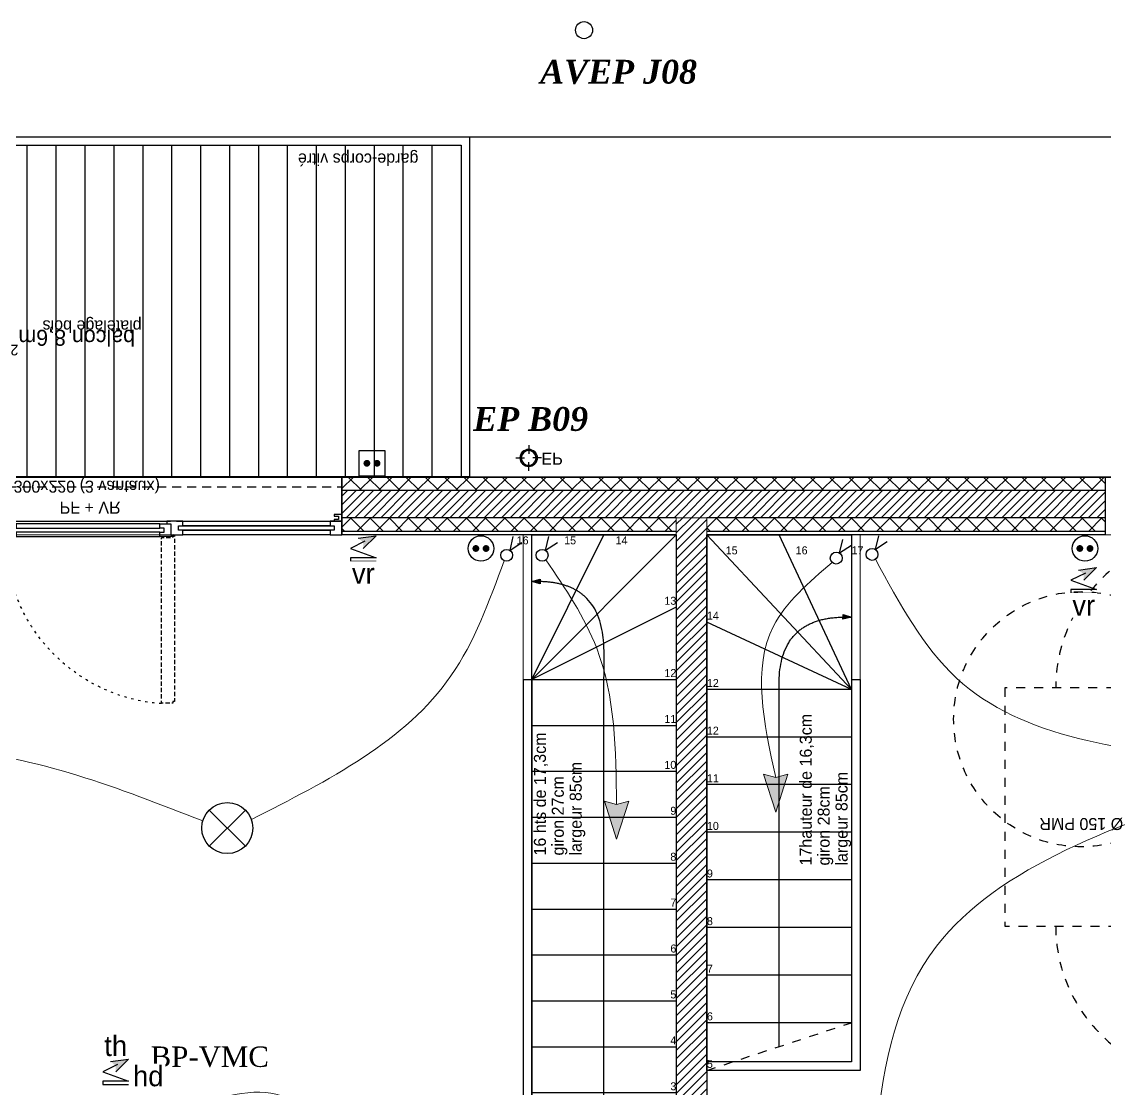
# Model space of a CAD drawing. Header units: centimetres. Extents: x -58072 to 12532, y -30603 to 6224.
# Drawn here: x 11047 to 11684, y 4557 to 5185 of the extents above; entities that cross this region are included whole.
import ezdxf

# ---------------------------------------------------------------- set-up
doc = ezdxf.new("R2010")
doc.units = ezdxf.units.CM
for name, pattern in [('Style de ligne -11', [0.347222, 0.20828, -0.138942]), ('Style de ligne -12', [0.164042, 0.054681, -0.109361]), ('Style de ligne -13', [0.147638, 0.098425, -0.049213]), ('Style de ligne -5', [0.20828, 0.069425, -0.138855]), ('VW-01', [0.41656, 0.20828, -0.20828])]:
    doc.linetypes.add(name, pattern=pattern)
for name, color, linetype in [('B Aménagement intérieur', 252, 'Continuous'), ('B GÈnÈral_Hatch', 252, 'Continuous'), ('B Général', 252, 'Continuous'), ('C ANNOTATIONS-PMR', 252, 'Style de ligne -5'), ('C ANNOTATIONS-prestations', 252, 'Continuous'), ('C ANNOTATIONS-prestations_Hatch', 252, 'Continuous'), ('D SURFACES-shab', 252, 'Continuous'), ('prlm-EAU-EPEXT', 145, 'Continuous'), ('prlm-VMC', 93, 'Continuous')]:
    doc.layers.add(name, color=color, linetype=linetype)
doc.layers.add('prlm-ELEC-CFA', color=1, linetype='Continuous', lineweight=25)
doc.layers.add('prlm-ELEC-CFO', color=1, linetype='Continuous', lineweight=25)
doc.layers.add('prlm-ZEROPLOT', color=254, linetype='Continuous', plot=False)
doc.styles.add('Eurostile', font='Eurosti.TTF')
doc.styles.add('Eurostile (bold)', font='Eurostib.TTF')
doc.styles.add('Eurostile (italic)', font='Eurostib.TTF')
doc.styles.add('prlm-eau-ep', font='timesbi.ttf', dxfattribs={"height": 18})
doc.styles.add('prlm-elec-cfa', font='comic.ttf', dxfattribs={"height": 12})
doc.styles.add('prlm-elec-cfo', font='comic.ttf', dxfattribs={"height": 12})
doc.styles.add('prlm-vmc', font='pala.ttf', dxfattribs={"height": 14})
pattern_1 = [(45, (0, 0), (2.4253472, -2.6458333), [])]

# ---------------------------------------------------------------- blocks, each defined once
blk = doc.blocks.new('B 60.Rond 150_PMR')
at = {"layer": 'B Général', "linetype": 'VW-01', "ltscale": 25.4}
blk.add_circle((0, 0), 75, dxfattribs=at)
at = {"layer": 'B Général', "insert": (-61.5, 0), "char_height": 7.056, "attachment_point": 5, "rotation": 90, "line_spacing_factor": 0.894578, "style": 'Eurostile (italic)'}
blk.add_mtext('Ø 150 PMR', dxfattribs=at)
blk = doc.blocks.new('B 60.Groupe-6-1')
at = {"layer": 'B Général', "linetype": 'VW-01', "ltscale": 25.4}
blk.add_line((70, -114.99), (-70, -80.35), dxfattribs=at)
at = {"layer": 'B Général', "linetype": 'VW-01', "ltscale": 25.4, "flags": 128}
for points in [[(-70, 35), (70, 35), (70, -155), (-70, -155)], [(-70, -114.99), (70, -114.99), (70, -155), (-70, -155)]]:
    blk.add_lwpolyline(points, close=True, dxfattribs=at)
blk = doc.blocks.new('B 60.Lit 140.190_PMR 2')
at = {"layer": 'B Général', "linetype": 'VW-01', "ltscale": 25.4, "flags": 128}
for points in [[(70, 155), (-70, 155), (-70, 35), (70, 35)], [(-70, -155), (-70, 35), (-160, 35), (-160, -155)], [(160, -155), (160, 35), (70, 35), (70, -155)]]:
    blk.add_lwpolyline(points, close=True, dxfattribs=at)
at = {"layer": 'B Général', "linetype": 'VW-01', "ltscale": 25.4}
for centre, start, end in [((-70, 35), 90, 180), ((70, 35), 0, 90)]:
    blk.add_arc(centre, 90, start, end, dxfattribs=at)
at = {"layer": 'B Général'}
blk.add_blockref('B 60.Groupe-6-1', (0, 0), dxfattribs=at)
blk = doc.blocks.new('B 60.Groupe-17-1')
at = {"layer": 'B GÈnÈral_Hatch', "linetype": 'Continuous'}
blk.add_hatch(color=250, dxfattribs=at).paths.add_polyline_path([(11529.49, 4836.52), (11534.44, 4835.01), (11529.4, 4833.84)])
at = {"layer": 'B Général', "linetype": 'Continuous'}
for p, q in [((11534.44, 4792.51), (11449.45, 4883.39)), ((11534.44, 4792.51), (11491.95, 4883.39)), ((11534.44, 4792.51), (11449.44, 4832.12)), ((11534.44, 4792.51), (11449.44, 4792.51)), ((11534.44, 4764.51), (11449.44, 4764.51)), ((11534.44, 4736.51), (11449.44, 4736.51)), ((11534.44, 4708.51), (11449.44, 4708.51)), ((11534.44, 4680.51), (11449.44, 4680.51)), ((11534.44, 4652.51), (11449.44, 4652.51)), ((11534.44, 4624.51), (11449.44, 4624.51)), ((11534.44, 4596.51), (11449.44, 4596.51))]:
    blk.add_line(p, q, dxfattribs=at)
at = {"layer": 'B Général', "linetype": 'VW-01', "ltscale": 25.4}
blk.add_line((11449.44, 4568.51), (11534.44, 4596.51), dxfattribs=at)
at = {"layer": 'B Général', "linetype": 'Continuous', "flags": 128}
blk.add_lwpolyline([(11449.44, 4568.51), (11449.45, 4883.39), (11534.45, 4883.39), (11534.44, 4596.51)], dxfattribs=at)
at = {"layer": 'B Général', "flags": 128}
blk.add_lwpolyline([(11529.49, 4836.52), (11534.44, 4835.01), (11529.4, 4833.84)], close=True, dxfattribs=at)
at = {"layer": 'B Général', "linetype": 'Continuous'}
blk.add_open_spline([(11491.94, 4582.51), (11491.94, 4687.51), (11491.94, 4792.51), (11490.12, 4836.83), (11534.44, 4835.01)], degree=2, knots=[0, 0, 0, 1, 1, 2, 2, 2], dxfattribs=at)
at = {"layer": 'C ANNOTATIONS-prestations', "attachment_point": 1, "line_spacing_factor": 0.894578, "style": 'Eurostile'}
for s, insert, char_height, width in [('15', (11460.5, 4876.64), 4.704, 22.9178), ('16', (11501.6, 4876.64), 4.704, 22.9178), ('17', (11534.44, 4876.64), 4.704, 22.9178), ('14', (11449.44, 4838.23), 4.704, 22.9178), ('12', (11449.44, 4798.62), 4.704, 22.9178), ('12', (11449.44, 4770.62), 4.704, 22.9178), ('11', (11449.44, 4742.62), 4.704, 22.9178), ('10', (11449.44, 4714.62), 4.704, 22.9178), ('9', (11449.44, 4686.62), 4.7, 22.4178), ('8', (11449.44, 4658.62), 4.7, 8.8349), ('7', (11449.44, 4630.62), 4.7, 8.8349), ('6', (11449.44, 4602.62), 4.7, 8.8349), ('5', (11449.44, 4574.62), 4.7, 8.8349)]:
    blk.add_mtext(s, dxfattribs=dict(at, insert=insert, char_height=char_height, width=width))
at = {"layer": 'C ANNOTATIONS-prestations', "insert": (11504, 4688.95), "char_height": 7.0556, "width": 103.5546, "attachment_point": 1, "rotation": 90, "line_spacing_factor": 0.894578, "style": 'Eurostile'}
blk.add_mtext('17hauteur de 16,3cm\\Pgiron 28cm\\Plargeur 85cm', dxfattribs=at)
blk = doc.blocks.new('B 60.Groupe-18-1')
at = {"layer": 'B Général', "linetype": 'Continuous'}
for p, q in [((11534.44, 4798.39), (11534.44, 4573.51)), ((11534.44, 4798.39), (11534.44, 4573.51)), ((11534.44, 4798.39), (11539.44, 4798.39)), ((11539.44, 4798.39), (11539.44, 4568.51)), ((11539.44, 4798.39), (11539.44, 4568.51)), ((11534.44, 4573.51), (11449.44, 4573.51)), ((11534.44, 4573.51), (11449.44, 4573.51)), ((11539.44, 4568.51), (11449.44, 4568.51)), ((11539.44, 4568.51), (11449.44, 4568.51))]:
    blk.add_line(p, q, dxfattribs=at)
at = {"layer": 'D SURFACES-shab', "lineweight": 18, "flags": 128}
blk.add_lwpolyline([(11934.45, 4314.39), (11934.45, 4883.39), (11539.45, 4883.39), (11539.45, 4568.51), (11449.44, 4568.51), (11449.44, 4387.29), (11681.04, 4387.29), (11681.04, 4314.39)], close=True, dxfattribs=at)
at = {"layer": 'B Général'}
blk.add_blockref('B 60.Groupe-17-1', (0, 0), dxfattribs=at)
at = {"layer": 'B Général', "rotation": 90}
blk.add_blockref('B 60.Lit 140.190_PMR 2', (11779.45, 4723.39), dxfattribs=at)
at = {"layer": 'C ANNOTATIONS-PMR', "ltscale": 25.4, "rotation": 90}
blk.add_blockref('B 60.Rond 150_PMR', (11669.45, 4775), dxfattribs=at)
blk = doc.blocks.new('B 60.Balcon')
at = {"layer": 'B GÈnÈral_Hatch', "linetype": 'Continuous'}
h = blk.add_hatch(dxfattribs=at)
h.set_pattern_fill('H_BARDAGE V 150', color=256, style=0, pattern_type=2)
h.set_pattern_definition([(90, (0, 0), (17, 0), [])])
h.paths.add_polyline_path([(-220, 110), (220, 110), (220, -85), (-220, -85)])
at = {"layer": 'B Général', "linetype": 'Continuous', "flags": 128}
for points in [[(-225, 110), (225, 110), (225, -90), (-225, -90)], [(-220, 110), (220, 110), (220, -85), (-220, -85)]]:
    blk.add_lwpolyline(points, close=True, dxfattribs=at)
at = {"layer": 'C ANNOTATIONS-prestations', "line_spacing_factor": 0.894578, "style": 'Eurostile'}
for s, insert, char_height, attachment_point in [('balcon 8,6m{\\H0.6667x;\\S2 ^ ;}', (47.16, 38.55), 9.4074, 3), ('platelage bois', (-32.26, 25.01), 7.0556, 1), ('garde-corps vitré', (-194.9, -73.14), 7.0556, 1)]:
    blk.add_mtext(s, dxfattribs=dict(at, insert=insert, char_height=char_height, attachment_point=attachment_point))
blk = doc.blocks.new('B 60.PF 300.220 + VR (3 vantaux)')
at = {"layer": 'B Général', "linetype": 'Continuous'}
for p, q in [((-150, 7), (-150, 17)), ((150, 7), (150, 17))]:
    blk.add_line(p, q, dxfattribs=at)
at = {"layer": 'B Général', "linetype": 'Continuous', "lineweight": 35}
for p, q in [((-150, 7), (-150, -9)), ((150, 7), (150, -9))]:
    blk.add_line(p, q, dxfattribs=at)
at = {"layer": 'B Général'}
blk.add_line((-143, 9), (47, 9), dxfattribs=at)
at = {"layer": 'B Général', "linetype": 'Style de ligne -13', "ltscale": 25.4, "flags": 128}
for points in [[(-147.5, 117), (-146.5, 117), (-146.5, 116), (-140, 116), (-140, 18.5), (-146.5, 18.5), (-146.5, 17.5), (-147.5, 17.5)], [(51.5, 115), (50.5, 115), (50.5, 116), (44, 116), (44, 18.5), (50.5, 18.5), (50.5, 17.5), (51.5, 17.5)]]:
    blk.add_lwpolyline(points, close=True, dxfattribs=at)
at = {"layer": 'B Général', "flags": 128}
for points in [[(-143, 10.5), (-143, 9), (-150, 9), (-150, 17), (-145.5, 17), (-145.5, 10.5)], [(-54.5, 18), (-139, 18), (-139, 15.5), (-54.5, 15.5)], [(-54.5, 13), (-139, 13), (-139, 10.5), (-54.5, 10.5)], [(-41.5, 18), (43, 18), (43, 15.5), (-41.5, 15.5)], [(-41.5, 13), (43, 13), (43, 10.5), (-41.5, 10.5)], [(56.5, 17), (56.5, 14.25), (54, 14.25), (54, 11.75), (56.5, 11.75), (56.5, 9), (47, 9), (47, 10.5), (49.5, 10.5), (49.5, 17)], [(145.5, 14.25), (54, 14.25), (54, 11.75), (145.5, 11.75)], [(143, 17), (56.5, 17), (56.5, 14.25), (143, 14.25)], [(145.5, 14.25), (143, 14.25), (143, 17), (150, 17), (150, 9), (143, 9), (143, 11.75), (145.5, 11.75)], [(-150, 9), (-150, 5), (-145.5, 5), (-145.5, 6), (-148, 6), (-148, 8), (-145.5, 8), (-145.5, 9)], [(143, 11.75), (56.5, 11.75), (56.5, 9), (143, 9)], [(150, 9), (150, 5), (145.5, 5), (145.5, 6), (148, 6), (148, 8), (145.5, 8), (145.5, 9)]]:
    blk.add_lwpolyline(points, close=True, dxfattribs=at)
at = {"layer": 'B Général', "linetype": 'Continuous', "flags": 128}
for points in [[(-139, 15.5), (-141.5, 15.5), (-141.5, 13), (-139, 13), (-139, 10.5), (-145.5, 10.5), (-145.5, 17), (-146.5, 17), (-146.5, 18), (-139, 18)], [(-54.5, 15.5), (-52, 15.5), (-52, 13), (-54.5, 13), (-54.5, 10.5), (-48, 10.5), (-48, 17), (-47, 17), (-47, 18), (-54.5, 18)], [(-41.5, 15.5), (-44, 15.5), (-44, 13), (-41.5, 13), (-41.5, 10.5), (-48, 10.5), (-48, 17), (-47, 17), (-47, 18), (-41.5, 18)], [(43, 15.5), (45.5, 15.5), (45.5, 13), (43, 13), (43, 10.5), (49.5, 10.5), (49.5, 17), (50.5, 17), (50.5, 18), (43, 18)]]:
    blk.add_lwpolyline(points, close=True, dxfattribs=at)
at = {"layer": 'B Général', "linetype": 'Style de ligne -11', "ltscale": 25.4, "flags": 128}
blk.add_lwpolyline([(-150, 9), (150, 9), (150, -11), (-150, -11)], close=True, dxfattribs=at)
at = {"layer": 'B Général', "flags": 128}
blk.add_lwpolyline([(150, -9), (150, -17), (-150, -17), (-150, -9)], dxfattribs=at)
at = {"layer": 'B Général'}
for centre in [(-147, 17.5), (51, 17.5)]:
    blk.add_circle(centre, 0.5, dxfattribs=at)
at = {"layer": 'B Général', "linetype": 'Style de ligne -12', "ltscale": 25.4}
for centre, start, end in [((-147, 17.5), 0.29382, 90.28792), ((51, 17.5), 94.06495, 179.70618)]:
    blk.add_arc(centre, 99, start, end, dxfattribs=at)
at = {"layer": 'B Général', "insert": (2, 4.57), "char_height": 7.056, "attachment_point": 2, "rotation": 360, "line_spacing_factor": 0.894578, "style": 'Eurostile'}
blk.add_mtext('PF + VR', dxfattribs=at)
at = {"layer": 'C ANNOTATIONS-prestations', "rotation": 360, "line_spacing_factor": 0.894578}
for s, insert, char_height, attachment_point, style in [('3', (-141.15, -4.77), 9.41, 1, 'Eurostile (bold)'), ('300x220 (3 vantaux) ', (0, -7.83), 7.0556, 2, 'Eurostile')]:
    blk.add_mtext(s, dxfattribs=dict(at, insert=insert, char_height=char_height, attachment_point=attachment_point, style=style))
blk = doc.blocks.new('B 60.EP')
at = {"layer": 'B Général', "linetype": 'Continuous'}
for p, q in [((0, 7.5), (0, 2.5)), ((-7.5, 0), (-2.5, 0)), ((7.5, 0), (2.5, 0)), ((0, -7.5), (0, -2.5))]:
    blk.add_line(p, q, dxfattribs=at)
at = {"layer": 'B Général', "linetype": 'Continuous', "flags": 128}
for points in [[(-5, 0, -1), (5, 0, -1)], [(-4.33, 0, -1), (4.33, 0, -1)]]:
    blk.add_lwpolyline(points, format="xyb", close=True, dxfattribs=at)
at = {"layer": 'C ANNOTATIONS-prestations', "insert": (7.5, 3.99), "char_height": 7.056, "attachment_point": 1, "line_spacing_factor": 0.894578, "style": 'Eurostile'}
blk.add_mtext('EP', dxfattribs=at)
blk = doc.blocks.new('xi.epext')
at = {"layer": 'prlm-EAU-EPEXT', "color": 0, "linetype": 'ByBlock', "lineweight": -2}
blk.add_circle((0, 0), 5, dxfattribs=at)
blk = doc.blocks.new('xi.PC-EXT')
at = {"layer": 'prlm-ELEC-CFO', "color": 0, "linetype": 'ByBlock', "lineweight": -2, "flags": 128}
blk.add_lwpolyline([(-7.5, 7.5), (7.5, 7.5), (7.5, -7.5), (-7.5, -7.5)], close=True, dxfattribs=at)
at = {"layer": 'prlm-ELEC-CFO', "color": 0, "linetype": 'ByBlock', "lineweight": 5, "const_width": 2}
for points in [[(-4, 0, 1), (-2, 0, 1)], [(2, 0, 1), (4, 0, 1)]]:
    blk.add_lwpolyline(points, format="xyb", close=True, dxfattribs=at)
blk = doc.blocks.new('xi.VV')
at = {"layer": 'prlm-ELEC-CFO', "color": 0}
blk.add_lwpolyline([(6.95, 3.42), (0.01, -1.13), (1.91, 6.95)], dxfattribs=at)
blk.add_circle((-2, -4), 3.5, dxfattribs=at)
blk = doc.blocks.new('xi.fl')
at = {"layer": 'prlm-ELEC-CFO'}
blk.add_hatch(color=0, dxfattribs=at).paths.add_polyline_path([(20.38, 0), (-1.98, -7.2), (0, 0), (-1.98, 7.2)])
at = {"layer": 'prlm-ELEC-CFO', "color": 0, "lineweight": 5}
blk.add_lwpolyline([(20.38, 0), (-1.98, -7.2), (0, 0), (-1.98, 7.2)], close=True, dxfattribs=at)
blk = doc.blocks.new('xi.PTCE')
at = {"layer": 'prlm-ELEC-CFO', "color": 0}
for points in [[(-10.61, 10.61), (10.61, -10.61)], [(10.61, 10.61), (-10.61, -10.61)]]:
    blk.add_lwpolyline(points, dxfattribs=at)
at = {"layer": 'prlm-ELEC-CFO', "color": 0, "linetype": 'ByBlock'}
blk.add_circle((0, 0), 15, dxfattribs=at)
blk = doc.blocks.new('xi.PC')
at = {"color": 0, "lineweight": 5}
blk.add_wipeout([(-7.5, -7.5), (7.5, -7.5), (7.5, 7.5), (-7.5, 7.5)], dxfattribs=at).dxf.layer = 'prlm-ELEC-CFO'
at = {"layer": 'prlm-ELEC-CFO', "color": 0, "linetype": 'ByBlock', "lineweight": 5, "const_width": 2}
for points in [[(-4, 0, 1), (-2, 0, 1)], [(2, 0, 1), (4, 0, 1)]]:
    blk.add_lwpolyline(points, format="xyb", close=True, dxfattribs=at)
at = {"layer": 'prlm-ELEC-CFO', "color": 0, "linetype": 'ByBlock', "lineweight": -2}
blk.add_circle((0, 0), 7.5, dxfattribs=at)
blk = doc.blocks.new('xi.VR')
at = {"layer": 'prlm-ELEC-CFO', "lineweight": 5}
blk.add_hatch(color=0, dxfattribs=at).paths.add_polyline_path([(-3, 6), (-0.1, 3.7), (0, 0), (7.5, 7.5)])
at = {"layer": 'prlm-ELEC-CFO', "color": 0}
for points in [[(-3, 6), (7.5, 7.5), (0, 0)], [(0.95, 4.23), (-7.5, 0), (7.5, -5.5), (-7.5, -5.5), (-7.5, -7.5), (7.5, -7.5)]]:
    blk.add_lwpolyline(points, dxfattribs=at)
blk = doc.blocks.new('xi.TH')
at = {"color": 0, "lineweight": 5}
blk.add_wipeout([(-7.5, -7.5), (7.5, -7.5), (7.5, 7.5), (-7.5, 7.5)], dxfattribs=at).dxf.layer = 'prlm-ELEC-CFA'
at = {"layer": 'prlm-ELEC-CFA', "lineweight": 5}
blk.add_hatch(color=0, dxfattribs=at).paths.add_polyline_path([(-3, 6), (-0.1, 3.7), (0, 0), (7.5, 7.5)])
at = {"layer": 'prlm-ELEC-CFA', "color": 0}
for points in [[(-3, 6), (7.5, 7.5), (0, 0)], [(0.95, 4.23), (-7.5, 0), (7.5, -5.5), (-7.5, -5.5), (-7.5, -7.5), (7.5, -7.5)]]:
    blk.add_lwpolyline(points, dxfattribs=at)
blk = doc.blocks.new('B 60.Groupe-19-1')
at = {"layer": 'C ANNOTATIONS-prestations_Hatch', "linetype": 'Continuous'}
blk.add_hatch(color=250, dxfattribs=at).paths.add_polyline_path([(11351.47, 4854.64), (11346.45, 4855.89), (11351.42, 4857.32)])
at = {"layer": 'B Général', "linetype": 'Continuous'}
for p, q in [((11346.44, 4883.39), (11431.45, 4883.39)), ((11346.45, 4798.39), (11431.45, 4883.39)), ((11346.45, 4798.39), (11388.95, 4883.39)), ((11431.45, 4840.89), (11346.45, 4798.39)), ((11346.45, 4798.39), (11431.45, 4798.39)), ((11346.45, 4771.39), (11431.45, 4771.39)), ((11346.45, 4744.39), (11431.45, 4744.39)), ((11346.45, 4717.39), (11431.45, 4717.39)), ((11346.45, 4690.39), (11431.45, 4690.39)), ((11346.45, 4663.39), (11431.45, 4663.39)), ((11346.45, 4636.39), (11431.45, 4636.39)), ((11346.45, 4609.39), (11431.45, 4609.39)), ((11346.45, 4582.39), (11431.45, 4582.39)), ((11346.45, 4555.39), (11431.45, 4555.39))]:
    blk.add_line(p, q, dxfattribs=at)
at = {"layer": 'B Général', "linetype": 'Continuous', "flags": 128}
blk.add_lwpolyline([(11346.44, 4883.39), (11431.45, 4883.39), (11431.45, 4541.24), (11346.44, 4541.24)], close=True, dxfattribs=at)
at = {"layer": 'C ANNOTATIONS-prestations', "flags": 128}
blk.add_lwpolyline([(11351.47, 4854.64), (11346.45, 4855.89), (11351.42, 4857.32)], close=True, dxfattribs=at)
at = {"layer": 'C ANNOTATIONS-prestations', "linetype": 'Continuous'}
blk.add_open_spline([(11388.94, 4541.24), (11388.94, 4677.31), (11388.95, 4813.39), (11389.64, 4857.71), (11346.45, 4855.89)], degree=2, knots=[0, 0, 0, 1, 1, 2, 2, 2], dxfattribs=at)
at = {"layer": 'C ANNOTATIONS-prestations', "line_spacing_factor": 0.894578, "style": 'Eurostile'}
for s, insert, char_height, width, attachment_point in [('16', (11337.61, 4882.52), 4.704, 8.8349, 1), ('15', (11365.53, 4882.52), 4.704, 8.8349, 1), ('14', (11395.77, 4882.52), 4.704, 8.8349, 1), ('13', (11431.45, 4847), 4.704, 8.8349, 3), ('12', (11431.45, 4804.5), 4.704, 8.8349, 3), ('11', (11431.45, 4777.5), 4.704, 8.8349, 3), ('10', (11431.45, 4750.5), 4.704, 22.9178, 3), ('9', (11431.45, 4723.5), 4.7, 22.9178, 3), ('8', (11431.45, 4696.5), 4.7, 22.9178, 3), ('7', (11431.45, 4669.5), 4.7, 22.9178, 3), ('6', (11431.45, 4642.5), 4.7, 22.9178, 3), ('5', (11431.45, 4615.5), 4.7, 22.4178, 3), ('4', (11431.45, 4588.5), 4.7, 8.8349, 3), ('3', (11431.45, 4561.5), 4.7, 8.8349, 3)]:
    blk.add_mtext(s, dxfattribs=dict(at, insert=insert, char_height=char_height, width=width, attachment_point=attachment_point))
at = {"layer": 'C ANNOTATIONS-prestations', "insert": (11347.75, 4694.83), "char_height": 7.0556, "width": 103.5546, "attachment_point": 1, "rotation": 90, "line_spacing_factor": 0.894578, "style": 'Eurostile'}
blk.add_mtext('16 hts de 17,3cm\\Pgiron 27cm\\Plargeur 85cm', dxfattribs=at)

msp = doc.modelspace()

# ---------------------------------------------------------------- hatches: boundary and pattern name
at = {"layer": 'B GÈnÈral_Hatch', "linetype": 'Continuous'}
h = msp.add_hatch(dxfattribs=at)
h.set_pattern_fill('02_ISOLANT', color=256, angle=-180, style=0, pattern_type=2)
h.set_pattern_definition([(-135, (0, 0), (5.656854, -5.656854), []), (-45, (0, 0), (-5.656854, -5.656854), [])])
h.paths.add_polyline_path([(11683.601, 4909.389), (11683.601, 4917.389), (11234.944, 4917.389), (11234.944, 4909.389)])
h = msp.add_hatch(dxfattribs=at)
h.set_pattern_fill('50_BETON', color=256, style=0, pattern_type=2)
h.set_pattern_definition(pattern_1)
h.paths.add_polyline_path([(11683.601, 4893.389), (11683.601, 4909.389), (11234.944, 4909.389), (11234.944, 4893.389)])
h = msp.add_hatch(dxfattribs=at)
h.set_pattern_fill('02_ISOLANT', color=256, angle=-180, style=0, pattern_type=2)
h.set_pattern_definition([(-135, (0, 0), (5.656854, -5.656854), []), (-45, (0, 0), (-5.656854, -5.656854), [])])
h.paths.add_polyline_path([(11431.443, 4885.389), (11431.443, 4893.389), (11234.944, 4893.389), (11234.944, 4885.389)])
h = msp.add_hatch(dxfattribs=at)
h.set_pattern_fill('50_BETON', color=256, style=0, pattern_type=2)
h.set_pattern_definition(pattern_1)
h.paths.add_polyline_path([(11449.443, 4255.511), (11449.443, 4893.389), (11431.443, 4893.389), (11431.443, 4255.511)])
h = msp.add_hatch(dxfattribs=at)
h.set_pattern_fill('02_ISOLANT', color=256, style=0, pattern_type=2)
h.set_pattern_definition([(45, (0, 0), (-5.656854, 5.656854), []), (135, (0, 0), (5.656854, 5.656854), [])])
h.paths.add_polyline_path([(11449.443, 4893.389), (11449.443, 4885.389), (11683.601, 4885.389), (11683.601, 4893.389)])

# ---------------------------------------------------------------- linework, layer by layer
at = {"layer": 'B Général', "linetype": 'Continuous'}
for p, q in [((11683.601, 4917.389), (11234.944, 4917.389)), ((11234.944, 4917.389), (11234.944, 4883.389)), ((11683.601, 4917.389), (11234.944, 4917.389)), ((11683.601, 4917.389), (11683.601, 4883.389)), ((11683.601, 4909.389), (11234.944, 4909.389)), ((11431.443, 4893.389), (11234.944, 4893.389)), ((11683.601, 4893.389), (11449.443, 4893.389)), ((11431.443, 4885.389), (11234.944, 4885.389)), ((11431.443, 4885.389), (11234.944, 4885.389)), ((11683.601, 4885.389), (11449.443, 4885.389)), ((11683.601, 4885.389), (11449.443, 4885.389)), ((11431.443, 4883.389), (11234.944, 4883.389)), ((11431.443, 4883.389), (11234.944, 4883.389)), ((11431.443, 4883.389), (11431.443, 4345.361)), ((11449.443, 4883.389), (11449.443, 4255.511)), ((11683.601, 4883.389), (11449.443, 4883.389)), ((11683.601, 4883.389), (11449.443, 4883.389)), ((11341.443, 4798.389), (11341.443, 4536.238)), ((11341.443, 4798.389), (11341.443, 4536.238)), ((11341.443, 4798.389), (11346.443, 4798.389)), ((11346.443, 4798.389), (11346.443, 4541.238)), ((11346.443, 4798.389), (11346.443, 4541.238))]:
    msp.add_line(p, q, dxfattribs=at)
at = {"layer": 'B Général', "linetype": 'Continuous', "lineweight": 18}
for p, q in [((11683.601, 4909.389), (11234.944, 4909.389)), ((11431.443, 4893.389), (11234.944, 4893.389)), ((11449.443, 4893.389), (11431.443, 4893.389)), ((11431.443, 4893.389), (11431.443, 4883.389)), ((11449.443, 4883.389), (11449.443, 4893.389)), ((11683.601, 4893.389), (11449.443, 4893.389)), ((11431.443, 4883.389), (11431.443, 4335.361)), ((11449.443, 4883.389), (11449.443, 4255.511))]:
    msp.add_line(p, q, dxfattribs=at)
at = {"layer": 'D SURFACES-shab', "lineweight": 18, "flags": 128}
msp.add_lwpolyline([(11156.923, 4883.389), (10565.178, 4883.389), (10565.178, 4541.238), (11148.5, 4541.238), (11148.5, 4536.238), (11088.462, 4536.238), (11088.448, 4300.354), (11235.444, 4300.359), (11235.443, 4345.361), (11431.443, 4345.361), (11431.443, 4536.238), (11341.443, 4536.238), (11341.443, 4883.389), (11156.923, 4883.388)], close=True, dxfattribs=at)
at = {"layer": 'prlm-ELEC-CFO', "lineweight": 13}
for points in [[(11330.267, 4868.211), (11299.017, 4800.47), (11181.682, 4716.017)], [(11396.372, 4724.888), (11384.666, 4816.709), (11354.793, 4868.661)], [(11523.073, 4867.161), (11488.54, 4829.708), (11489.862, 4740.776)], [(11548.464, 4869.01), (11596.188, 4799.152), (11755.768, 4750.41)], [(10818.023, 4715.659), (11004.931, 4756.566), (11153.141, 4715.145)], [(11553.361, 4394.762), (11584.413, 4641.478), (11762.692, 4737.153)], [(11139.857, 4545.704), (11199.026, 4553.656), (11233.634, 4465.408)]]:
    msp.add_spline(points, degree=3, dxfattribs=at)
at = {"layer": 'prlm-ZEROPLOT'}
for points in [[(11031.388, 5117.389), (11968.445, 5117.389), (11968.445, 4917.389), (11031.388, 4917.389)], [(10859.388, 4917.389), (11968.445, 4917.389), (11968.445, 3517.389), (10859.388, 3517.389)]]:
    msp.add_lwpolyline(points, close=True, dxfattribs=at)

# ---------------------------------------------------------------- block references
at = {"layer": 'B Aménagement intérieur'}
msp.add_blockref('B 60.Groupe-18-1', (0, 0), dxfattribs=at)
at = {"layer": 'B Général', "rotation": 180}
msp.add_blockref('B 60.Balcon', (11084.944, 5027.495), dxfattribs=at)
at = {"layer": 'B Général', "xscale": -1}
for name, p, rotation in [('B 60.EP', (11344.678, 4928.636), 180), ('B 60.PF 300.220 + VR (3 vantaux)', (11084.944, 4900.389), 180.00000000001)]:
    msp.add_blockref(name, p, dxfattribs=dict(at, rotation=rotation))
at = {"layer": 'B Général'}
msp.add_blockref('B 60.Groupe-19-1', (0, 0), dxfattribs=at)
at = {"layer": 'prlm-EAU-EPEXT'}
for p in [(11377.199, 5180.181), (11344.678, 4928.636)]:
    msp.add_blockref('xi.epext', p, dxfattribs=at)
at = {"layer": 'prlm-ELEC-CFO'}
for name, p in [('xi.PC-EXT', (11252.584, 4925.495)), ('xi.VR', (11247.49, 4875.389)), ('xi.VV', (11333.733, 4875.389)), ('xi.VV', (11354.6, 4875.389)), ('xi.VV', (11527.445, 4873.734)), ('xi.VV', (11548.489, 4875.9)), ('xi.VR', (11670.913, 4856.679)), ('xi.PTCE', (11167.552, 4710.984))]:
    msp.add_blockref(name, p, dxfattribs=at)
at = {"layer": 'prlm-ELEC-CFO', "rotation": 270}
for p in [(11489.862, 4740.776), (11396.372, 4724.888)]:
    msp.add_blockref('xi.fl', p, dxfattribs=at)

# ---------------------------------------------------------------- texts
at = {"layer": 'prlm-EAU-EPEXT', "char_height": 14, "attachment_point": 1, "style": 'prlm-eau-ep'}
for s, insert, width in [('AVEP J08', (11351.385, 5162.746), 127.27602), ('EP B09', (11312.053, 4958.563), 86.19473)]:
    msp.add_mtext(s, dxfattribs=dict(at, insert=insert, width=width))
at = {"layer": 'prlm-VMC', "insert": (11122.5, 4582.542), "char_height": 12, "attachment_point": 1, "style": 'prlm-vmc'}
msp.add_mtext_dynamic_manual_height_columns('BP-VMC', width=101.12978, gutter_width=50, heights=[0], dxfattribs=at)

# ---------------------------------------------------------------- next in the draw order: block references
at = {"layer": 'prlm-ELEC-CFO'}
for p in [(11316.629, 4875.389), (11671.617, 4875.389)]:
    msp.add_blockref('xi.PC', p, dxfattribs=at)

# ---------------------------------------------------------------- next in the draw order: texts
at = {"layer": 'prlm-ELEC-CFO', "lineweight": 20, "char_height": 12, "attachment_point": 5, "line_spacing_factor": 0.8, "style": 'prlm-elec-cfo', "bg_fill": 3, "box_fill_scale": 1.1, "bg_fill_color": 256, "bg_fill_transparency": 0}
for s, insert in [('vr', (11247.49, 4860.671)), ('vr', (11670.913, 4841.961)), ('hd', (11121.08, 4565.07))]:
    msp.add_mtext(s, dxfattribs=dict(at, insert=insert))

# ---------------------------------------------------------------- next in the draw order: block references
at = {"layer": 'prlm-ELEC-CFA'}
msp.add_blockref('xi.TH', (11101.979, 4567.639), dxfattribs=at)

# ---------------------------------------------------------------- next in the draw order: texts
at = {"layer": 'prlm-ELEC-CFA', "lineweight": 20, "insert": (11101.979, 4582.848), "char_height": 12, "attachment_point": 5, "line_spacing_factor": 0.8, "style": 'prlm-elec-cfa', "bg_fill": 3, "box_fill_scale": 1.1, "bg_fill_color": 256, "bg_fill_transparency": 0}
msp.add_mtext('th', dxfattribs=at)

doc.saveas('drawing.dxf')
